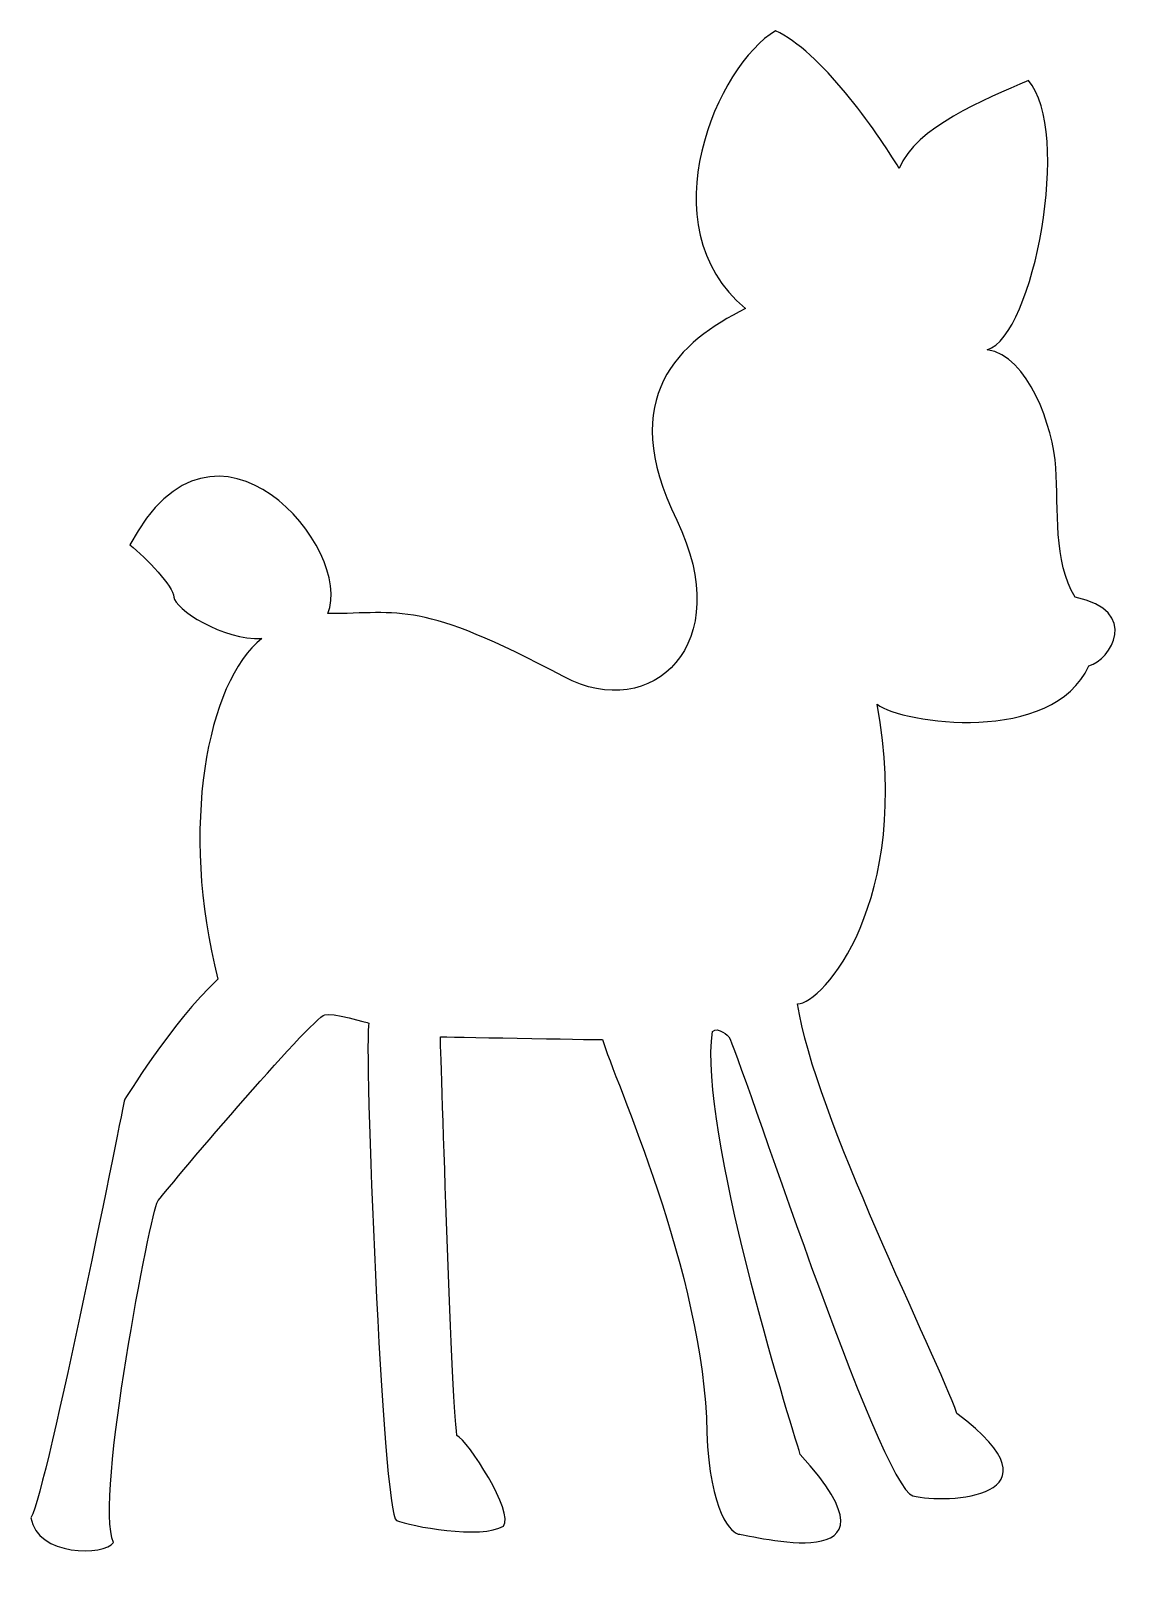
# Model space of a CAD drawing. Header units: centimetres. Extents: x -6.9 to 7.2, y -10.1 to 9.7.
import ezdxf

# ---------------------------------------------------------------- set-up
doc = ezdxf.new("R2010")
doc.units = ezdxf.units.CM
doc.header["$MEASUREMENT"] = 0
doc.layers.add('Camada 1', color=7, linetype='Continuous')

msp = doc.modelspace()

# ---------------------------------------------------------------- linework, layer by layer
at = {"layer": 'Camada 1'}
msp.add_open_spline([(5.80835, 9.06219), (6.36927, 8.43111), (5.87852, 5.80218), (5.28254, 5.62687), (5.28254, 5.62687), (5.80835, 5.5567), (6.12378, 4.64542), (6.15887, 4.11949), (6.15887, 4.11949), (6.19395, 3.59382), (6.12379, 2.92775), (6.40422, 2.47201), (6.40422, 2.47201), (7.24544, 2.29683), (6.85999, 1.66588), (6.57953, 1.59568), (6.57953, 1.59568), (6.12376, 0.57902), (4.19582, 0.85958), (3.88041, 1.10496), (3.88041, 1.10496), (4.33618, -1.41885), (3.1794, -2.71597), (2.86372, -2.71597), (2.86372, -2.71597), (3.07398, -4.1181), (4.65156, -7.23775), (4.89694, -7.93887), (4.89694, -7.93887), (6.33416, -9.02546), (4.75671, -9.09565), (4.33618, -8.99051), (4.33618, -8.99051), (3.91552, -8.88536), (2.09257, -3.27675), (1.98745, -3.1365), (1.98745, -3.1365), (1.98745, -3.1365), (1.84735, -2.99627), (1.77719, -3.06633), (1.77719, -3.06633), (1.60188, -4.32823), (2.75864, -8.00896), (2.89897, -8.46457), (2.89897, -8.46457), (4.37116, -10.07707), (2.23293, -9.48123), (2.12782, -9.48123), (2.12782, -9.48123), (2.02271, -9.48123), (1.74224, -9.20077), (1.70703, -8.18424), (1.70703, -8.18424), (1.67208, -6.15116), (0.51529, -3.66233), (0.37506, -3.17158), (0.37506, -3.17158), (0.23483, -3.17158), (-1.69311, -3.1365), (-1.69311, -3.1365), (-1.69311, -3.1365), (-1.69311, -3.1365), (-1.55288, -7.72861), (-1.48277, -8.21933), (-1.48277, -8.21933), (-1.34254, -8.28937), (-0.74662, -9.20078), (-0.88685, -9.37609), (-0.88685, -9.37609), (-1.16723, -9.55127), (-2.07869, -9.37609), (-2.25395, -9.30592), (-2.25395, -9.30592), (-2.42921, -9.23575), (-2.67456, -3.1365), (-2.60452, -2.96119), (-2.60452, -2.96119), (-2.60452, -2.96119), (-3.09524, -2.82109), (-3.16536, -2.85604), (-3.16536, -2.85604), (-3.34062, -2.89099), (-5.23353, -5.13461), (-5.30362, -5.23975), (-5.30362, -5.23975), (-5.37371, -5.34489), (-6.10984, -9.02549), (-5.86446, -9.58638), (-5.86446, -9.58638), (-5.96966, -9.7617), (-6.84599, -9.7617), (-6.9161, -9.27097), (-6.9161, -9.27097), (-6.70584, -8.88539), (-5.72426, -3.94266), (-5.72426, -3.94266), (-5.72426, -3.94266), (-5.72426, -3.94266), (-5.12831, -2.96122), (-4.53247, -2.4003), (-4.53247, -2.4003), (-5.02325, -0.47236), (-4.67262, 1.38541), (-3.97155, 1.9463), (-3.97155, 1.9463), (-4.46227, 1.91108), (-5.09328, 2.3319), (-5.09328, 2.472), (-5.09328, 2.472), (-5.09328, 2.61223), (-5.4438, 2.96272), (-5.65412, 3.13804), (-5.65412, 3.13804), (-4.56748, 5.20634), (-2.77974, 3.068), (-3.13026, 2.26174), (-3.13026, 2.26174), (-2.18377, 2.26174), (-1.97096, 2.44118), (-0.11565, 1.45561), (-0.11565, 1.45561), (1.00602, 0.85961), (2.09262, 1.87617), (1.32143, 3.45361), (1.32143, 3.45361), (0.55025, 5.03106), (1.35665, 5.73204), (2.19786, 6.15273), (2.19786, 6.15273), (0.93594, 7.20429), (1.84735, 9.27246), (2.58344, 9.69301), (2.58344, 9.69301), (3.1442, 9.44777), (3.87164, 8.4223), (4.16089, 7.94038), (4.16089, 7.94038), (4.37115, 8.46619), (5.24745, 8.81668), (5.80835, 9.06219)], degree=3, knots=[0, 0, 0, 0, 0.02777778, 0.02777778, 0.02777778, 0.02777778, 0.05555556, 0.05555556, 0.05555556, 0.05555556, 0.08333333, 0.08333333, 0.08333333, 0.08333333, 0.11111111, 0.11111111, 0.11111111, 0.11111111, 0.13888889, 0.13888889, 0.13888889, 0.13888889, 0.16666667, 0.16666667, 0.16666667, 0.16666667, 0.19444444, 0.19444444, 0.19444444, 0.19444444, 0.22222222, 0.22222222, 0.22222222, 0.22222222, 0.25, 0.25, 0.25, 0.25, 0.27777778, 0.27777778, 0.27777778, 0.27777778, 0.30555556, 0.30555556, 0.30555556, 0.30555556, 0.33333333, 0.33333333, 0.33333333, 0.33333333, 0.36111111, 0.36111111, 0.36111111, 0.36111111, 0.38888889, 0.38888889, 0.38888889, 0.38888889, 0.41666667, 0.41666667, 0.41666667, 0.41666667, 0.44444444, 0.44444444, 0.44444444, 0.44444444, 0.47222222, 0.47222222, 0.47222222, 0.47222222, 0.5, 0.5, 0.5, 0.5, 0.52777778, 0.52777778, 0.52777778, 0.52777778, 0.55555556, 0.55555556, 0.55555556, 0.55555556, 0.58333333, 0.58333333, 0.58333333, 0.58333333, 0.61111111, 0.61111111, 0.61111111, 0.61111111, 0.63888889, 0.63888889, 0.63888889, 0.63888889, 0.66666667, 0.66666667, 0.66666667, 0.66666667, 0.69444444, 0.69444444, 0.69444444, 0.69444444, 0.72222222, 0.72222222, 0.72222222, 0.72222222, 0.75, 0.75, 0.75, 0.75, 0.77777778, 0.77777778, 0.77777778, 0.77777778, 0.80555556, 0.80555556, 0.80555556, 0.80555556, 0.83333333, 0.83333333, 0.83333333, 0.83333333, 0.86111111, 0.86111111, 0.86111111, 0.86111111, 0.88888889, 0.88888889, 0.88888889, 0.88888889, 0.91666667, 0.91666667, 0.91666667, 0.91666667, 0.94444444, 0.94444444, 0.94444444, 0.94444444, 1, 1, 1, 1], dxfattribs=at)

doc.saveas('drawing.dxf')
